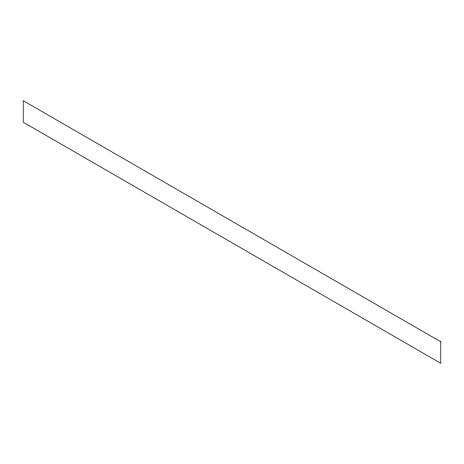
<?xml version="1.0" encoding="UTF-8"?>
<svg xmlns="http://www.w3.org/2000/svg" width="464" height="464" viewBox="0 0 464 464"><rect width="100%" height="100%" fill="white"/><g stroke="black" fill="none" stroke-linecap="round" stroke-linejoin="round"><path stroke-width="0.7" d="M440.8 341.788L23.2 100.688L23.2 122.212L440.8 363.312L440.8 341.788"/></g></svg>
